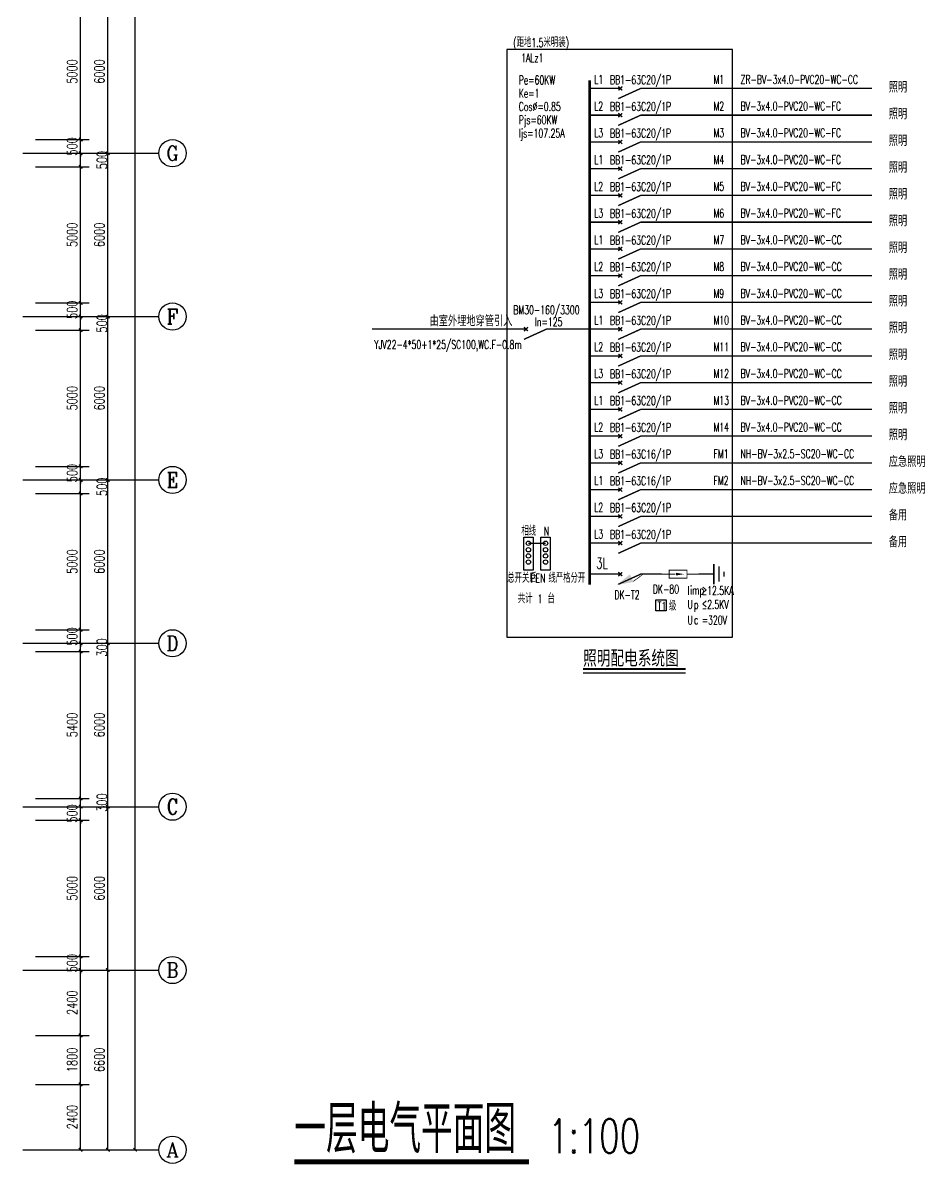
# Model space of a CAD drawing. Extents: x 7651907 to 8255021, y -2490714 to -1144618.
# Drawn here: x 7927983 to 7960770, y -1542302 to -1500382 of the extents above; entities that cross this region are included whole.
import ezdxf
from ezdxf.enums import TextEntityAlignment as Align

# ---------------------------------------------------------------- set-up
doc = ezdxf.new("R2010")
doc.units = 0
doc.header["$LTSCALE"] = 1000
doc.layers.get('0').update_dxf_attribs({"linetype": 'CONTINUOUS'})
doc.layers.get('Defpoints').update_dxf_attribs({"linetype": 'CONTINUOUS'})
for name, color, linetype in [('10', 7, 'CONTINUOUS'), ('AXIS', 3, 'CONTINUOUS'), ('AXIS_TEXT', 7, 'CONTINUOUS'), ('DIM-系统', 3, 'CONTINUOUS'), ('DIM_SYMB', 3, 'CONTINUOUS'), ('ELEMENT', 3, 'CONTINUOUS'), ('PUB_TEXT', 7, 'CONTINUOUS'), ('SIG_TEXT', 7, 'CONTINUOUS'), ('WIRE-母线', 6, 'CONTINUOUS'), ('WIRE-照明', 1, 'CONTINUOUS'), ('WIRE-系统', 4, 'CONTINUOUS')]:
    doc.layers.add(name, color=color, linetype=linetype)
doc.styles.add('_TCH_AXIS', font='COMPLEX', dxfattribs={"bigfont": 'GBCBIG'})
doc.styles.add('_TCH_DIM_T3', font='SIMPLEX', dxfattribs={"width": 0.705882, "bigfont": 'GBCBIG'})
doc.styles.add('COMPLEX', font='COMPLEX')
doc.styles.get("Standard").update_dxf_attribs({"font": 'txt.shx', "width": 0.7, "bigfont": 'TSSDCHN.shx'})
doc.styles.add('黑体', font='simhei.ttf', dxfattribs={"width": 0.7})
doc.dimstyles.new('_TCH_ARCH&&125', dxfattribs={"dimtxt": 371.875, "dimasz": 125, "dimexe": 312.5, "dimexo": 375, "dimgap": 125, "dimtad": 1, "dimdec": 0, "dimzin": 0, "dimdsep": 46, "dimtxsty": '_TCH_DIM_T3', "dimblk": 'ARCHTICK', "dimcen": 0.09, "dimclrt": 7, "dimazin": 2, "dimtfac": 1, "dimtdec": 0, "dimtix": 1, "dimtmove": 2, "dimatfit": 3, "dimfxl": 0, "dimtolj": 1, "dimtzin": 0, "dimarcsym": 0})

# ---------------------------------------------------------------- blocks, each defined once
blk = doc.blocks.new('_AXISO')
blk.add_circle((0, 0), 0.5)
at = {"layer": 'AXIS_TEXT', "style": 'COMPLEX', "width": 1.041667}
blk.add_attdef('A', text='', height=0.56, dxfattribs=at).set_placement((-0.25, -0.28), (0.25, -0.28), align=Align.FIT)
blk = doc.blocks.new('_ArchTick')
at = {"color": 0, "linetype": 'ByBlock', "const_width": 0.4}
blk.add_lwpolyline([(-0.5, -0.5), (0.5, 0.5)], dxfattribs=at)
blk = doc.blocks.new('*D95')
at = {"layer": 'AXIS', "color": 0, "lineweight": -2}
for p, q in [((80375, 93200), (84437, 93200)), ((84125, 8000), (84125, 93200)), ((80375, 8000), (84437, 8000))]:
    blk.add_line(p, q, dxfattribs=at)
at = {"layer": 'Defpoints', "color": 0}
for p in [(80000, 93200), (84125, 93200), (80000, 8000)]:
    blk.add_point(p, dxfattribs=at)
at = {"layer": 'AXIS', "color": 0, "lineweight": -2, "xscale": 125, "yscale": 125, "zscale": 125}
for p, rotation in [((84125, 93200), 90), ((84125, 8000), 270)]:
    blk.add_blockref('_ArchTick', p, dxfattribs=dict(at, rotation=rotation))
at = {"layer": 'AXIS', "color": 7, "insert": (83814, 50600), "char_height": 371.9, "attachment_point": 5, "rotation": 90, "style": '_TCH_DIM_T3'}
blk.add_mtext('\\A1;85200', dxfattribs=at)
blk = doc.blocks.new('*D96')
at = {"layer": 'AXIS', "color": 0, "lineweight": -2}
for p, q in [((80375, 14600), (83437, 14600)), ((83125, 8000), (83125, 14600)), ((80375, 8000), (83437, 8000))]:
    blk.add_line(p, q, dxfattribs=at)
at = {"layer": 'Defpoints', "color": 0}
for p in [(80000, 14600), (83125, 14600), (80000, 8000)]:
    blk.add_point(p, dxfattribs=at)
at = {"layer": 'AXIS', "color": 0, "lineweight": -2, "xscale": 125, "yscale": 125, "zscale": 125}
for p, rotation in [((83125, 14600), 90), ((83125, 8000), 270)]:
    blk.add_blockref('_ArchTick', p, dxfattribs=dict(at, rotation=rotation))
at = {"layer": 'AXIS', "color": 7, "insert": (82814, 11300), "char_height": 371.9, "attachment_point": 5, "rotation": 90, "style": '_TCH_DIM_T3'}
blk.add_mtext('\\A1;6600', dxfattribs=at)
blk = doc.blocks.new('*D97')
at = {"layer": 'AXIS', "color": 0, "lineweight": -2}
for p, q in [((80375, 20600), (83437, 20600)), ((83125, 14600), (83125, 20600)), ((80375, 14600), (83437, 14600))]:
    blk.add_line(p, q, dxfattribs=at)
at = {"layer": 'Defpoints', "color": 0}
for p in [(80000, 20600), (83125, 20600), (80000, 14600)]:
    blk.add_point(p, dxfattribs=at)
at = {"layer": 'AXIS', "color": 0, "lineweight": -2, "xscale": 125, "yscale": 125, "zscale": 125}
for p, rotation in [((83125, 20600), 90), ((83125, 14600), 270)]:
    blk.add_blockref('_ArchTick', p, dxfattribs=dict(at, rotation=rotation))
at = {"layer": 'AXIS', "color": 7, "insert": (82814, 17600), "char_height": 371.9, "attachment_point": 5, "rotation": 90, "style": '_TCH_DIM_T3'}
blk.add_mtext('\\A1;6000', dxfattribs=at)
blk = doc.blocks.new('*D98')
at = {"layer": 'AXIS', "color": 0, "lineweight": -2}
for p, q in [((80375, 26600), (83437, 26600)), ((83125, 20600), (83125, 26600)), ((80375, 20600), (83437, 20600))]:
    blk.add_line(p, q, dxfattribs=at)
at = {"layer": 'Defpoints', "color": 0}
for p in [(80000, 26600), (83125, 26600), (80000, 20600)]:
    blk.add_point(p, dxfattribs=at)
at = {"layer": 'AXIS', "color": 0, "lineweight": -2, "xscale": 125, "yscale": 125, "zscale": 125}
for p, rotation in [((83125, 26600), 90), ((83125, 20600), 270)]:
    blk.add_blockref('_ArchTick', p, dxfattribs=dict(at, rotation=rotation))
at = {"layer": 'AXIS', "color": 7, "insert": (82814, 23600), "char_height": 371.9, "attachment_point": 5, "rotation": 90, "style": '_TCH_DIM_T3'}
blk.add_mtext('\\A1;6000', dxfattribs=at)
blk = doc.blocks.new('*D99')
at = {"layer": 'AXIS', "color": 0, "lineweight": -2}
for p, q in [((80375, 32600), (83437, 32600)), ((83125, 26600), (83125, 32600)), ((80375, 26600), (83437, 26600))]:
    blk.add_line(p, q, dxfattribs=at)
at = {"layer": 'Defpoints', "color": 0}
for p in [(80000, 32600), (83125, 32600), (80000, 26600)]:
    blk.add_point(p, dxfattribs=at)
at = {"layer": 'AXIS', "color": 0, "lineweight": -2, "xscale": 125, "yscale": 125, "zscale": 125}
for p, rotation in [((83125, 32600), 90), ((83125, 26600), 270)]:
    blk.add_blockref('_ArchTick', p, dxfattribs=dict(at, rotation=rotation))
at = {"layer": 'AXIS', "color": 7, "insert": (82814, 29600), "char_height": 371.9, "attachment_point": 5, "rotation": 90, "style": '_TCH_DIM_T3'}
blk.add_mtext('\\A1;6000', dxfattribs=at)
blk = doc.blocks.new('*D100')
at = {"layer": 'AXIS', "color": 0, "lineweight": -2}
for p, q in [((80375, 38600), (83437, 38600)), ((83125, 32600), (83125, 38600)), ((80375, 32600), (83437, 32600))]:
    blk.add_line(p, q, dxfattribs=at)
at = {"layer": 'Defpoints', "color": 0}
for p in [(80000, 38600), (83125, 38600), (80000, 32600)]:
    blk.add_point(p, dxfattribs=at)
at = {"layer": 'AXIS', "color": 0, "lineweight": -2, "xscale": 125, "yscale": 125, "zscale": 125}
for p, rotation in [((83125, 38600), 90), ((83125, 32600), 270)]:
    blk.add_blockref('_ArchTick', p, dxfattribs=dict(at, rotation=rotation))
at = {"layer": 'AXIS', "color": 7, "insert": (82814, 35600), "char_height": 371.9, "attachment_point": 5, "rotation": 90, "style": '_TCH_DIM_T3'}
blk.add_mtext('\\A1;6000', dxfattribs=at)
blk = doc.blocks.new('*D101')
at = {"layer": 'AXIS', "color": 0, "lineweight": -2}
for p, q in [((80375, 44600), (83437, 44600)), ((83125, 38600), (83125, 44600)), ((80375, 38600), (83437, 38600))]:
    blk.add_line(p, q, dxfattribs=at)
at = {"layer": 'Defpoints', "color": 0}
for p in [(80000, 44600), (83125, 44600), (80000, 38600)]:
    blk.add_point(p, dxfattribs=at)
at = {"layer": 'AXIS', "color": 0, "lineweight": -2, "xscale": 125, "yscale": 125, "zscale": 125}
for p, rotation in [((83125, 44600), 90), ((83125, 38600), 270)]:
    blk.add_blockref('_ArchTick', p, dxfattribs=dict(at, rotation=rotation))
at = {"layer": 'AXIS', "color": 7, "insert": (82814, 41600), "char_height": 371.9, "attachment_point": 5, "rotation": 90, "style": '_TCH_DIM_T3'}
blk.add_mtext('\\A1;6000', dxfattribs=at)
blk = doc.blocks.new('*D102')
at = {"layer": 'AXIS', "color": 0, "lineweight": -2}
for p, q in [((80375, 50600), (83437, 50600)), ((83125, 44600), (83125, 50600)), ((80375, 44600), (83437, 44600))]:
    blk.add_line(p, q, dxfattribs=at)
at = {"layer": 'Defpoints', "color": 0}
for p in [(80000, 50600), (83125, 50600), (80000, 44600)]:
    blk.add_point(p, dxfattribs=at)
at = {"layer": 'AXIS', "color": 0, "lineweight": -2, "xscale": 125, "yscale": 125, "zscale": 125}
for p, rotation in [((83125, 50600), 90), ((83125, 44600), 270)]:
    blk.add_blockref('_ArchTick', p, dxfattribs=dict(at, rotation=rotation))
at = {"layer": 'AXIS', "color": 7, "insert": (82814, 47600), "char_height": 371.9, "attachment_point": 5, "rotation": 90, "style": '_TCH_DIM_T3'}
blk.add_mtext('\\A1;6000', dxfattribs=at)
blk = doc.blocks.new('*D259')
at = {"layer": 'AXIS', "color": 0, "lineweight": -2}
for p, q in [((80461, 50100), (82437, 50100)), ((82125, 45100), (82125, 50100)), ((80461, 45100), (82437, 45100))]:
    blk.add_line(p, q, dxfattribs=at)
at = {"layer": 'Defpoints', "color": 0}
for p in [(80086, 50100), (82125, 50100), (80086, 45100)]:
    blk.add_point(p, dxfattribs=at)
at = {"layer": 'AXIS', "color": 0, "lineweight": -2, "xscale": 125, "yscale": 125, "zscale": 125}
for p, rotation in [((82125, 50100), 90), ((82125, 45100), 270)]:
    blk.add_blockref('_ArchTick', p, dxfattribs=dict(at, rotation=rotation))
at = {"layer": 'AXIS', "color": 7, "insert": (81814, 47600), "char_height": 371.9, "attachment_point": 5, "rotation": 90, "style": '_TCH_DIM_T3'}
blk.add_mtext('\\A1;5000', dxfattribs=at)
blk = doc.blocks.new('*D260')
at = {"layer": 'AXIS', "color": 0, "lineweight": -2}
for p, q in [((80461, 45100), (82437, 45100)), ((82125, 45100), (82125, 45225)), ((82125, 44600), (82125, 45100)), ((80461, 44600), (82437, 44600)), ((82125, 44600), (82125, 44475))]:
    blk.add_line(p, q, dxfattribs=at)
at = {"layer": 'Defpoints', "color": 0}
for p in [(80086, 45100), (82125, 45100), (80086, 44600)]:
    blk.add_point(p, dxfattribs=at)
at = {"layer": 'AXIS', "color": 0, "lineweight": -2, "xscale": 125, "yscale": 125, "zscale": 125}
for p, rotation in [((82125, 45100), 270), ((82125, 44600), 90)]:
    blk.add_blockref('_ArchTick', p, dxfattribs=dict(at, rotation=rotation))
at = {"layer": 'AXIS', "color": 7, "insert": (81814, 44850), "char_height": 371.9, "attachment_point": 5, "rotation": 90, "style": '_TCH_DIM_T3'}
blk.add_mtext('\\A1;500', dxfattribs=at)
blk = doc.blocks.new('*D261')
at = {"layer": 'AXIS', "color": 0, "lineweight": -2}
for p, q in [((80461, 44600), (82437, 44600)), ((82125, 44100), (82125, 44600)), ((80461, 44100), (82437, 44100))]:
    blk.add_line(p, q, dxfattribs=at)
at = {"layer": 'Defpoints', "color": 0}
for p in [(80086, 44600), (82125, 44600), (80086, 44100)]:
    blk.add_point(p, dxfattribs=at)
at = {"layer": 'AXIS', "color": 0, "lineweight": -2, "xscale": 125, "yscale": 125, "zscale": 125}
for p, rotation in [((82125, 44600), 90), ((82125, 44100), 270)]:
    blk.add_blockref('_ArchTick', p, dxfattribs=dict(at, rotation=rotation))
at = {"layer": 'AXIS', "color": 7, "insert": (82906, 44350), "char_height": 371.9, "attachment_point": 5, "rotation": 90, "style": '_TCH_DIM_T3'}
blk.add_mtext('\\A1;500', dxfattribs=at)
blk = doc.blocks.new('*D262')
at = {"layer": 'AXIS', "color": 0, "lineweight": -2}
for p, q in [((80461, 44100), (82437, 44100)), ((82125, 39100), (82125, 44100)), ((80461, 39100), (82437, 39100))]:
    blk.add_line(p, q, dxfattribs=at)
at = {"layer": 'Defpoints', "color": 0}
for p in [(80086, 44100), (82125, 44100), (80086, 39100)]:
    blk.add_point(p, dxfattribs=at)
at = {"layer": 'AXIS', "color": 0, "lineweight": -2, "xscale": 125, "yscale": 125, "zscale": 125}
for p, rotation in [((82125, 44100), 90), ((82125, 39100), 270)]:
    blk.add_blockref('_ArchTick', p, dxfattribs=dict(at, rotation=rotation))
at = {"layer": 'AXIS', "color": 7, "insert": (81814, 41600), "char_height": 371.9, "attachment_point": 5, "rotation": 90, "style": '_TCH_DIM_T3'}
blk.add_mtext('\\A1;5000', dxfattribs=at)
blk = doc.blocks.new('*D263')
at = {"layer": 'AXIS', "color": 0, "lineweight": -2}
for p, q in [((80461, 39100), (82437, 39100)), ((82125, 39100), (82125, 39225)), ((82125, 38600), (82125, 39100)), ((80461, 38600), (82437, 38600)), ((82125, 38600), (82125, 38475))]:
    blk.add_line(p, q, dxfattribs=at)
at = {"layer": 'Defpoints', "color": 0}
for p in [(80086, 39100), (82125, 39100), (80086, 38600)]:
    blk.add_point(p, dxfattribs=at)
at = {"layer": 'AXIS', "color": 0, "lineweight": -2, "xscale": 125, "yscale": 125, "zscale": 125}
for p, rotation in [((82125, 39100), 270), ((82125, 38600), 90)]:
    blk.add_blockref('_ArchTick', p, dxfattribs=dict(at, rotation=rotation))
at = {"layer": 'AXIS', "color": 7, "insert": (81814, 38850), "char_height": 371.9, "attachment_point": 5, "rotation": 90, "style": '_TCH_DIM_T3'}
blk.add_mtext('\\A1;500', dxfattribs=at)
blk = doc.blocks.new('*D264')
at = {"layer": 'AXIS', "color": 0, "lineweight": -2}
for p, q in [((80461, 38600), (82437, 38600)), ((82125, 38100), (82125, 38600)), ((80461, 38100), (82437, 38100))]:
    blk.add_line(p, q, dxfattribs=at)
at = {"layer": 'Defpoints', "color": 0}
for p in [(80086, 38600), (82125, 38600), (80086, 38100)]:
    blk.add_point(p, dxfattribs=at)
at = {"layer": 'AXIS', "color": 0, "lineweight": -2, "xscale": 125, "yscale": 125, "zscale": 125}
for p, rotation in [((82125, 38600), 90), ((82125, 38100), 270)]:
    blk.add_blockref('_ArchTick', p, dxfattribs=dict(at, rotation=rotation))
at = {"layer": 'AXIS', "color": 7, "insert": (82906, 38350), "char_height": 371.9, "attachment_point": 5, "rotation": 90, "style": '_TCH_DIM_T3'}
blk.add_mtext('\\A1;500', dxfattribs=at)
blk = doc.blocks.new('*D265')
at = {"layer": 'AXIS', "color": 0, "lineweight": -2}
for p, q in [((80461, 38100), (82437, 38100)), ((82125, 33100), (82125, 38100)), ((80461, 33100), (82437, 33100))]:
    blk.add_line(p, q, dxfattribs=at)
at = {"layer": 'Defpoints', "color": 0}
for p in [(80086, 38100), (82125, 38100), (80086, 33100)]:
    blk.add_point(p, dxfattribs=at)
at = {"layer": 'AXIS', "color": 0, "lineweight": -2, "xscale": 125, "yscale": 125, "zscale": 125}
for p, rotation in [((82125, 38100), 90), ((82125, 33100), 270)]:
    blk.add_blockref('_ArchTick', p, dxfattribs=dict(at, rotation=rotation))
at = {"layer": 'AXIS', "color": 7, "insert": (81814, 35600), "char_height": 371.9, "attachment_point": 5, "rotation": 90, "style": '_TCH_DIM_T3'}
blk.add_mtext('\\A1;5000', dxfattribs=at)
blk = doc.blocks.new('*D266')
at = {"layer": 'AXIS', "color": 0, "lineweight": -2}
for p, q in [((82125, 33100), (82125, 33225)), ((80461, 33100), (82437, 33100)), ((82125, 32600), (82125, 33100)), ((80461, 32600), (82437, 32600)), ((82125, 32600), (82125, 32475))]:
    blk.add_line(p, q, dxfattribs=at)
at = {"layer": 'Defpoints', "color": 0}
for p in [(80086, 33100), (82125, 33100), (80086, 32600)]:
    blk.add_point(p, dxfattribs=at)
at = {"layer": 'AXIS', "color": 0, "lineweight": -2, "xscale": 125, "yscale": 125, "zscale": 125}
for p, rotation in [((82125, 33100), 270), ((82125, 32600), 90)]:
    blk.add_blockref('_ArchTick', p, dxfattribs=dict(at, rotation=rotation))
at = {"layer": 'AXIS', "color": 7, "insert": (81814, 32850), "char_height": 371.9, "attachment_point": 5, "rotation": 90, "style": '_TCH_DIM_T3'}
blk.add_mtext('\\A1;500', dxfattribs=at)
blk = doc.blocks.new('*D267')
at = {"layer": 'AXIS', "color": 0, "lineweight": -2}
for p, q in [((80461, 32600), (82437, 32600)), ((82125, 32100), (82125, 32600)), ((80461, 32100), (82437, 32100))]:
    blk.add_line(p, q, dxfattribs=at)
at = {"layer": 'Defpoints', "color": 0}
for p in [(80086, 32600), (82125, 32600), (80086, 32100)]:
    blk.add_point(p, dxfattribs=at)
at = {"layer": 'AXIS', "color": 0, "lineweight": -2, "xscale": 125, "yscale": 125, "zscale": 125}
for p, rotation in [((82125, 32600), 90), ((82125, 32100), 270)]:
    blk.add_blockref('_ArchTick', p, dxfattribs=dict(at, rotation=rotation))
at = {"layer": 'AXIS', "color": 7, "insert": (82906, 32350), "char_height": 371.9, "attachment_point": 5, "rotation": 90, "style": '_TCH_DIM_T3'}
blk.add_mtext('\\A1;500', dxfattribs=at)
blk = doc.blocks.new('*D268')
at = {"layer": 'AXIS', "color": 0, "lineweight": -2}
for p, q in [((80461, 32100), (82437, 32100)), ((82125, 27100), (82125, 32100)), ((80461, 27100), (82437, 27100))]:
    blk.add_line(p, q, dxfattribs=at)
at = {"layer": 'Defpoints', "color": 0}
for p in [(80086, 32100), (82125, 32100), (80086, 27100)]:
    blk.add_point(p, dxfattribs=at)
at = {"layer": 'AXIS', "color": 0, "lineweight": -2, "xscale": 125, "yscale": 125, "zscale": 125}
for p, rotation in [((82125, 32100), 90), ((82125, 27100), 270)]:
    blk.add_blockref('_ArchTick', p, dxfattribs=dict(at, rotation=rotation))
at = {"layer": 'AXIS', "color": 7, "insert": (81814, 29600), "char_height": 371.9, "attachment_point": 5, "rotation": 90, "style": '_TCH_DIM_T3'}
blk.add_mtext('\\A1;5000', dxfattribs=at)
blk = doc.blocks.new('*D269')
at = {"layer": 'AXIS', "color": 0, "lineweight": -2}
for p, q in [((80461, 27100), (82437, 27100)), ((82125, 27100), (82125, 27225)), ((82125, 26600), (82125, 27100)), ((80461, 26600), (82437, 26600)), ((82125, 26600), (82125, 26475))]:
    blk.add_line(p, q, dxfattribs=at)
at = {"layer": 'Defpoints', "color": 0}
for p in [(80086, 27100), (82125, 27100), (80086, 26600)]:
    blk.add_point(p, dxfattribs=at)
at = {"layer": 'AXIS', "color": 0, "lineweight": -2, "xscale": 125, "yscale": 125, "zscale": 125}
for p, rotation in [((82125, 27100), 270), ((82125, 26600), 90)]:
    blk.add_blockref('_ArchTick', p, dxfattribs=dict(at, rotation=rotation))
at = {"layer": 'AXIS', "color": 7, "insert": (81814, 26850), "char_height": 371.9, "attachment_point": 5, "rotation": 90, "style": '_TCH_DIM_T3'}
blk.add_mtext('\\A1;500', dxfattribs=at)
blk = doc.blocks.new('*D270')
at = {"layer": 'AXIS', "color": 0, "lineweight": -2}
for p, q in [((80461, 26600), (82437, 26600)), ((82125, 26300), (82125, 26600)), ((80461, 26300), (82437, 26300))]:
    blk.add_line(p, q, dxfattribs=at)
at = {"layer": 'Defpoints', "color": 0}
for p in [(80086, 26600), (82125, 26600), (80086, 26300)]:
    blk.add_point(p, dxfattribs=at)
at = {"layer": 'AXIS', "color": 0, "lineweight": -2, "xscale": 125, "yscale": 125, "zscale": 125}
for p, rotation in [((82125, 26600), 90), ((82125, 26300), 270)]:
    blk.add_blockref('_ArchTick', p, dxfattribs=dict(at, rotation=rotation))
at = {"layer": 'AXIS', "color": 7, "insert": (82906, 26450), "char_height": 371.9, "attachment_point": 5, "rotation": 90, "style": '_TCH_DIM_T3'}
blk.add_mtext('\\A1;300', dxfattribs=at)
blk = doc.blocks.new('*D271')
at = {"layer": 'AXIS', "color": 0, "lineweight": -2}
for p, q in [((80461, 26300), (82437, 26300)), ((82125, 20900), (82125, 26300)), ((80461, 20900), (82437, 20900))]:
    blk.add_line(p, q, dxfattribs=at)
at = {"layer": 'Defpoints', "color": 0}
for p in [(80086, 26300), (82125, 26300), (80086, 20900)]:
    blk.add_point(p, dxfattribs=at)
at = {"layer": 'AXIS', "color": 0, "lineweight": -2, "xscale": 125, "yscale": 125, "zscale": 125}
for p, rotation in [((82125, 26300), 90), ((82125, 20900), 270)]:
    blk.add_blockref('_ArchTick', p, dxfattribs=dict(at, rotation=rotation))
at = {"layer": 'AXIS', "color": 7, "insert": (81814, 23600), "char_height": 371.9, "attachment_point": 5, "rotation": 90, "style": '_TCH_DIM_T3'}
blk.add_mtext('\\A1;5400', dxfattribs=at)
blk = doc.blocks.new('*D272')
at = {"layer": 'AXIS', "color": 0, "lineweight": -2}
for p, q in [((80461, 20900), (82437, 20900)), ((80461, 20600), (82437, 20600)), ((82125, 20600), (82125, 20900))]:
    blk.add_line(p, q, dxfattribs=at)
at = {"layer": 'Defpoints', "color": 0}
for p in [(80086, 20900), (80086, 20600), (82125, 20900)]:
    blk.add_point(p, dxfattribs=at)
at = {"layer": 'AXIS', "color": 0, "lineweight": -2, "xscale": 125, "yscale": 125, "zscale": 125}
for p, rotation in [((82125, 20900), 90), ((82125, 20600), 270)]:
    blk.add_blockref('_ArchTick', p, dxfattribs=dict(at, rotation=rotation))
at = {"layer": 'AXIS', "color": 7, "insert": (82906, 20750), "char_height": 371.9, "attachment_point": 5, "rotation": 90, "style": '_TCH_DIM_T3'}
blk.add_mtext('\\A1;300', dxfattribs=at)
blk = doc.blocks.new('*D273')
at = {"layer": 'AXIS', "color": 0, "lineweight": -2}
for p, q in [((80461, 20600), (82437, 20600)), ((82125, 20600), (82125, 20725)), ((82125, 20100), (82125, 20600)), ((80461, 20100), (82437, 20100)), ((82125, 20100), (82125, 19975))]:
    blk.add_line(p, q, dxfattribs=at)
at = {"layer": 'Defpoints', "color": 0}
for p in [(80086, 20600), (82125, 20600), (80086, 20100)]:
    blk.add_point(p, dxfattribs=at)
at = {"layer": 'AXIS', "color": 0, "lineweight": -2, "xscale": 125, "yscale": 125, "zscale": 125}
for p, rotation in [((82125, 20600), 270), ((82125, 20100), 90)]:
    blk.add_blockref('_ArchTick', p, dxfattribs=dict(at, rotation=rotation))
at = {"layer": 'AXIS', "color": 7, "insert": (81814, 20350), "char_height": 371.9, "attachment_point": 5, "rotation": 90, "style": '_TCH_DIM_T3'}
blk.add_mtext('\\A1;500', dxfattribs=at)
blk = doc.blocks.new('*D274')
at = {"layer": 'AXIS', "color": 0, "lineweight": -2}
for p, q in [((80461, 20100), (82437, 20100)), ((82125, 15100), (82125, 20100)), ((80461, 15100), (82437, 15100))]:
    blk.add_line(p, q, dxfattribs=at)
at = {"layer": 'Defpoints', "color": 0}
for p in [(80086, 20100), (82125, 20100), (80086, 15100)]:
    blk.add_point(p, dxfattribs=at)
at = {"layer": 'AXIS', "color": 0, "lineweight": -2, "xscale": 125, "yscale": 125, "zscale": 125}
for p, rotation in [((82125, 20100), 90), ((82125, 15100), 270)]:
    blk.add_blockref('_ArchTick', p, dxfattribs=dict(at, rotation=rotation))
at = {"layer": 'AXIS', "color": 7, "insert": (81814, 17600), "char_height": 371.9, "attachment_point": 5, "rotation": 90, "style": '_TCH_DIM_T3'}
blk.add_mtext('\\A1;5000', dxfattribs=at)
blk = doc.blocks.new('*D275')
at = {"layer": 'AXIS', "color": 0, "lineweight": -2}
for p, q in [((80461, 15100), (82437, 15100)), ((82125, 15100), (82125, 15225)), ((82125, 14600), (82125, 15100)), ((80461, 14600), (82437, 14600)), ((82125, 14600), (82125, 14475))]:
    blk.add_line(p, q, dxfattribs=at)
at = {"layer": 'Defpoints', "color": 0}
for p in [(80086, 15100), (82125, 15100), (80086, 14600)]:
    blk.add_point(p, dxfattribs=at)
at = {"layer": 'AXIS', "color": 0, "lineweight": -2, "xscale": 125, "yscale": 125, "zscale": 125}
for p, rotation in [((82125, 15100), 270), ((82125, 14600), 90)]:
    blk.add_blockref('_ArchTick', p, dxfattribs=dict(at, rotation=rotation))
at = {"layer": 'AXIS', "color": 7, "insert": (81814, 14850), "char_height": 371.9, "attachment_point": 5, "rotation": 90, "style": '_TCH_DIM_T3'}
blk.add_mtext('\\A1;500', dxfattribs=at)
blk = doc.blocks.new('*D276')
at = {"layer": 'AXIS', "color": 0, "lineweight": -2}
for p, q in [((80461, 14600), (82437, 14600)), ((82125, 12200), (82125, 14600)), ((80461, 12200), (82437, 12200))]:
    blk.add_line(p, q, dxfattribs=at)
at = {"layer": 'Defpoints', "color": 0}
for p in [(80086, 14600), (82125, 14600), (80086, 12200)]:
    blk.add_point(p, dxfattribs=at)
at = {"layer": 'AXIS', "color": 0, "lineweight": -2, "xscale": 125, "yscale": 125, "zscale": 125}
for p, rotation in [((82125, 14600), 90), ((82125, 12200), 270)]:
    blk.add_blockref('_ArchTick', p, dxfattribs=dict(at, rotation=rotation))
at = {"layer": 'AXIS', "color": 7, "insert": (81814, 13400), "char_height": 371.9, "attachment_point": 5, "rotation": 90, "style": '_TCH_DIM_T3'}
blk.add_mtext('\\A1;2400', dxfattribs=at)
blk = doc.blocks.new('*D277')
at = {"layer": 'AXIS', "color": 0, "lineweight": -2}
for p, q in [((80461, 12200), (82437, 12200)), ((82125, 10400), (82125, 12200)), ((80461, 10400), (82437, 10400))]:
    blk.add_line(p, q, dxfattribs=at)
at = {"layer": 'Defpoints', "color": 0}
for p in [(80086, 12200), (82125, 12200), (80086, 10400)]:
    blk.add_point(p, dxfattribs=at)
at = {"layer": 'AXIS', "color": 0, "lineweight": -2, "xscale": 125, "yscale": 125, "zscale": 125}
for p, rotation in [((82125, 12200), 90), ((82125, 10400), 270)]:
    blk.add_blockref('_ArchTick', p, dxfattribs=dict(at, rotation=rotation))
at = {"layer": 'AXIS', "color": 7, "insert": (81814, 11300), "char_height": 371.9, "attachment_point": 5, "rotation": 90, "style": '_TCH_DIM_T3'}
blk.add_mtext('\\A1;1800', dxfattribs=at)
blk = doc.blocks.new('*D278')
at = {"layer": 'AXIS', "color": 0, "lineweight": -2}
for p, q in [((80461, 10400), (82437, 10400)), ((82125, 8000), (82125, 10400)), ((80461, 8000), (82437, 8000))]:
    blk.add_line(p, q, dxfattribs=at)
at = {"layer": 'Defpoints', "color": 0}
for p in [(80086, 10400), (82125, 10400), (80086, 8000)]:
    blk.add_point(p, dxfattribs=at)
at = {"layer": 'AXIS', "color": 0, "lineweight": -2, "xscale": 125, "yscale": 125, "zscale": 125}
for p, rotation in [((82125, 10400), 90), ((82125, 8000), 270)]:
    blk.add_blockref('_ArchTick', p, dxfattribs=dict(at, rotation=rotation))
at = {"layer": 'AXIS', "color": 7, "insert": (81814, 9200), "char_height": 371.9, "attachment_point": 5, "rotation": 90, "style": '_TCH_DIM_T3'}
blk.add_mtext('\\A1;2400', dxfattribs=at)
blk = doc.blocks.new('$element$00000497')
at = {"const_width": 0.0333}
for points in [[(0, 0), (0, -0.25)], [(0, -1), (0, -0.75), (-0.25, -0.2)], [(-0.047, -0.297), (0.047, -0.203)], [(-0.047, -0.203), (0.047, -0.297)]]:
    blk.add_lwpolyline(points, dxfattribs=at)
at = {"flags": 9}
blk.add_attdef('S', (0, 0), '', height=0.00000667, dxfattribs=at)
blk = doc.blocks.new('$element$00000532')
at = {"const_width": 0.0233}
for points in [[(0, 0), (0, -0.283)], [(-0.1, -0.283), (0.1, -0.283), (0.1, -0.717), (-0.1, -0.717), (-0.1, -0.283)], [(0, -1), (0, -0.567)]]:
    blk.add_lwpolyline(points, dxfattribs=at)
for points in [[(-0.033, -0.55), (0.033, -0.55), (0, -0.35), (0.033, -0.55)], [(0.033, -0.55), (0, -0.35), (-0.033, -0.55), (0.033, -0.55)], [(0, -0.367), (-0.033, -0.567), (0.033, -0.567), (0, -0.367)]]:
    blk.add_solid(points)
at = {"flags": 9}
blk.add_attdef('S', (0, 0), '', height=0.00000667, dxfattribs=at)
blk = doc.blocks.new('$element$00000277')
at = {"const_width": 0.0333}
for points in [[(0, 0), (0, -0.375)], [(-0.25, -0.375), (0.25, -0.375)], [(-0.188, -0.5), (0.188, -0.5)], [(-0.062, -0.625), (0.062, -0.625)]]:
    blk.add_lwpolyline(points, dxfattribs=at)
at = {"flags": 9}
blk.add_attdef('S', (0, 0), '', height=0.00000667, dxfattribs=at)
blk = doc.blocks.new('$TelecSys$00000098')
blk.add_solid([(0.5, 0), (-0.5, 0.26), (-0.5, -0.26)])
blk = doc.blocks.new('A$C0DF00DDE')
at = {"layer": 'AXIS'}
for p, q in [((80000, 44600), (85000, 44600)), ((80000, 38600), (85000, 38600)), ((80000, 32600), (85000, 32600)), ((80000, 26600), (85000, 26600)), ((80000, 20600), (85000, 20600)), ((80000, 14600), (85000, 14600)), ((80000, 8000), (85000, 8000))]:
    blk.add_line(p, q, dxfattribs=at)
ref = blk.add_blockref('_AXISO', (85500, 44600), dxfattribs=dict(at, xscale=1000, yscale=1000, zscale=1000))
ref.add_attrib('A', 'G', dxfattribs={"layer": 'AXIS_TEXT', "ltscale": 100, "height": 531.5, "style": '_TCH_AXIS'}).set_placement((85272.2, 44334.3), (85727.8, 44334.3), align=Align.FIT)
ref = blk.add_blockref('_AXISO', (85500, 38600), dxfattribs=dict(at, xscale=1000, yscale=1000, zscale=1000))
ref.add_attrib('A', 'F', dxfattribs={"layer": 'AXIS_TEXT', "ltscale": 100, "height": 556.8, "style": '_TCH_AXIS'}).set_placement((85287.9, 38321.6), (85712.1, 38321.6), align=Align.FIT)
ref = blk.add_blockref('_AXISO', (85500, 32600), dxfattribs=dict(at, xscale=1000, yscale=1000, zscale=1000))
ref.add_attrib('A', 'E', dxfattribs={"layer": 'AXIS_TEXT', "ltscale": 100, "height": 556.8, "style": '_TCH_AXIS'}).set_placement((85287.9, 32321.6), (85712.1, 32321.6), align=Align.FIT)
ref = blk.add_blockref('_AXISO', (85500, 26600), dxfattribs=dict(at, xscale=1000, yscale=1000, zscale=1000))
ref.add_attrib('A', 'D', dxfattribs={"layer": 'AXIS_TEXT', "ltscale": 100, "height": 544.1, "style": '_TCH_AXIS'}).set_placement((85279.8, 26328), (85720.2, 26328), align=Align.FIT)
ref = blk.add_blockref('_AXISO', (85500, 20600), dxfattribs=dict(at, xscale=1000, yscale=1000, zscale=1000))
ref.add_attrib('A', 'C', dxfattribs={"layer": 'AXIS_TEXT', "ltscale": 100, "height": 569.6, "style": '_TCH_AXIS'}).set_placement((85296.6, 20315.2), (85703.4, 20315.2), align=Align.FIT)
ref = blk.add_blockref('_AXISO', (85500, 14600), dxfattribs=dict(at, xscale=1000, yscale=1000, zscale=1000))
ref.add_attrib('A', 'B', dxfattribs={"layer": 'AXIS_TEXT', "ltscale": 100, "height": 544.1, "style": '_TCH_AXIS'}).set_placement((85279.8, 14328), (85720.2, 14328), align=Align.FIT)
ref = blk.add_blockref('_AXISO', (85500, 8000), dxfattribs=dict(at, xscale=1000, yscale=1000, zscale=1000))
ref.add_attrib('A', 'A', dxfattribs={"layer": 'AXIS_TEXT', "ltscale": 100, "height": 531.5, "style": '_TCH_AXIS'}).set_placement((85272.2, 7734.3), (85727.8, 7734.3), align=Align.FIT)
for p1, p2, distance, picture, middle in [((80000, 8000), (80000, 93200), -4125, '*D95', (83814.1, 50600)), ((80000, 44600), (80000, 50600), -3125, '*D102', (82814.1, 47600)), ((80085.8, 45100), (80085.8, 50100), -2039.2, '*D259', (81814.1, 47600)), ((80085.8, 44600), (80085.8, 45100), -2039.2, '*D260', (81814.1, 44850)), ((80000, 38600), (80000, 44600), -3125, '*D101', (82814.1, 41600)), ((80085.8, 39100), (80085.8, 44100), -2039.2, '*D262', (81814.1, 41600)), ((80085.8, 38600), (80085.8, 39100), -2039.2, '*D263', (81814.1, 38850)), ((80000, 32600), (80000, 38600), -3125, '*D100', (82814.1, 35600)), ((80085.8, 33100), (80085.8, 38100), -2039.2, '*D265', (81814.1, 35600)), ((80085.8, 32600), (80085.8, 33100), -2039.2, '*D266', (81814.1, 32850)), ((80000, 26600), (80000, 32600), -3125, '*D99', (82814.1, 29600)), ((80085.8, 27100), (80085.8, 32100), -2039.2, '*D268', (81814.1, 29600)), ((80085.8, 26600), (80085.8, 27100), -2039.2, '*D269', (81814.1, 26850)), ((80000, 20600), (80000, 26600), -3125, '*D98', (82814.1, 23600)), ((80085.8, 20900), (80085.8, 26299.9), -2039.2, '*D271', (81814.1, 23600)), ((80000, 14600), (80000, 20600), -3125, '*D97', (82814.1, 17600)), ((80085.8, 20100), (80085.8, 20600), -2039.2, '*D273', (81814.1, 20350)), ((80085.8, 15100), (80085.8, 20100), -2039.2, '*D274', (81814.1, 17600)), ((80085.8, 14600), (80085.8, 15100), -2039.2, '*D275', (81814.1, 14850)), ((80000, 8000), (80000, 14600), -3125, '*D96', (82814.1, 11300)), ((80085.8, 12200.2), (80085.8, 14600), -2039.2, '*D276', (81814.1, 13400.1)), ((80085.8, 10400.2), (80085.8, 12200.2), -2039.2, '*D277', (81814.1, 11300.2)), ((80085.8, 8000), (80085.8, 10400.2), -2039.2, '*D278', (81814.1, 9200.1))]:
    dim = blk.add_aligned_dim(p1=p1, p2=p2, distance=distance, dimstyle='_TCH_ARCH&&125', dxfattribs=at)
    dim.commit()
    dim.dimension.update_dxf_attribs({"geometry": picture, "text_midpoint": middle})
for base, p1, p2, picture, middle in [((82125, 44600), (80085.8, 44100), (80085.8, 44600), '*D261', (82906.2, 44350)), ((82125, 38600), (80085.8, 38100), (80085.8, 38600), '*D264', (82906.2, 38350)), ((82125, 32600), (80085.8, 32100), (80085.8, 32600), '*D267', (82906.2, 32350)), ((82125, 26600), (80085.8, 26299.9), (80085.8, 26600), '*D270', (82906.2, 26450)), ((82125, 20900), (80085.8, 20600), (80085.8, 20900), '*D272', (82906.2, 20750))]:
    dim = blk.add_linear_dim(base=base, p1=p1, p2=p2, angle=90, dimstyle='_TCH_ARCH&&125', dxfattribs=at)
    dim.commit()
    dim.dimension.update_dxf_attribs({"geometry": picture, "text_midpoint": middle, "dimtype": 161})

msp = doc.modelspace()

# ---------------------------------------------------------------- linework, layer by layer
at = {"layer": '10'}
for points in [[(7946385, -1519271.3), (7946728.1, -1519271.3), (7946728.1, -1520488.9), (7946385, -1520488.9)], [(7947016.7, -1519271.3), (7947359.8, -1519271.3), (7947359.8, -1520488.9), (7947016.7, -1520488.9)]]:
    msp.add_lwpolyline(points, close=True, dxfattribs=at)
for centre in [(7946556.6, -1519498.7), (7947188.2, -1519498.7), (7946556.6, -1519736.4), (7946556.6, -1519963.8), (7947188.2, -1519736.4), (7947188.2, -1519963.8), (7946556.6, -1520186.1), (7947188.2, -1520186.1)]:
    msp.add_circle(centre, 80, dxfattribs=at)
at = {"layer": 'DIM_SYMB'}
for points, const_width in [([(7948568, -1524117.1), (7952336.5, -1524117.1)], 70), ([(7937960.6, -1542214), (7946586.6, -1542214)], 175)]:
    msp.add_lwpolyline(points, dxfattribs=dict(at, const_width=const_width))
msp.add_lwpolyline([(7948568, -1524257.1), (7952336.5, -1524257.1)], dxfattribs=at)
at = {"layer": 'SIG_TEXT'}
msp.add_lwpolyline([(7945771.4, -1522943.3), (7954052.7, -1522943.3), (7954052.7, -1501361.4), (7945771.4, -1501361.4)], close=True, dxfattribs=at)
at = {"layer": 'SIG_TEXT', "elevation": -2157.9}
msp.add_lwpolyline([(7951246.5, -1521570.6), (7951620.1, -1521570.6), (7951620.1, -1521973.4), (7951246.5, -1521973.4)], close=True, dxfattribs=at)
at = {"layer": 'WIRE-母线', "const_width": 100}
msp.add_lwpolyline([(7948810, -1502496), (7948810, -1521022.7)], dxfattribs=at)
at = {"layer": 'WIRE-照明', "linetype": 'Continuous', "const_width": 50}
msp.add_lwpolyline([(7946556.6, -1519498.7), (7947188.2, -1519498.7)], dxfattribs=at)
at = {"layer": 'WIRE-照明', "color": 3, "linetype": 'Continuous', "const_width": 26.2}
msp.add_lwpolyline([(7950408.2, -1520900.7), (7950775.8, -1520630.3)], dxfattribs=at)
at = {"layer": 'WIRE-系统', "const_width": 50}
for points in [[(7948810, -1502791), (7949560, -1502791)], [(7951060, -1502791), (7959180.6, -1502791)], [(7948810, -1503773.4), (7949560, -1503773.4)], [(7951060, -1503773.4), (7959180.6, -1503773.4)], [(7948810, -1504755.8), (7949560, -1504755.8)], [(7951060, -1504755.8), (7959180.6, -1504755.8)], [(7948810, -1505738.1), (7949560, -1505738.1)], [(7951060, -1505738.1), (7959180.6, -1505738.1)], [(7948810, -1506720.5), (7949560, -1506720.5)], [(7951060, -1506720.5), (7959180.6, -1506720.5)], [(7948810, -1507702.9), (7949560, -1507702.9)], [(7951060, -1507702.9), (7959180.6, -1507702.9)], [(7948810, -1508685.3), (7949560, -1508685.3)], [(7951060, -1508685.3), (7959180.6, -1508685.2)], [(7948810, -1509667.6), (7949560, -1509667.6)], [(7951060, -1509667.6), (7959180.6, -1509667.6)], [(7948810, -1510650), (7949560, -1510650)], [(7951060, -1510650), (7959180.6, -1510650)], [(7940817.3, -1511632.4), (7946095.1, -1511632.4)], [(7947595.1, -1511632.4), (7948810, -1511632.4)], [(7948810, -1511632.4), (7949560, -1511632.4)], [(7951060, -1511632.4), (7959180.6, -1511632.4)], [(7948810, -1512614.7), (7949560, -1512614.7)], [(7951060, -1512614.7), (7959180.6, -1512614.7)], [(7948810, -1513597.1), (7949560, -1513597.1)], [(7951060, -1513597.1), (7959180.6, -1513597.1)], [(7948810, -1514579.5), (7949560, -1514579.5)], [(7951060, -1514579.5), (7959180.6, -1514579.5)], [(7948810, -1515561.9), (7949560, -1515561.9)], [(7951060, -1515561.8), (7959180.6, -1515561.8)], [(7948810, -1516544.2), (7949560, -1516544.2)], [(7951060, -1516544.2), (7959180.6, -1516544.2)], [(7948810, -1517526.6), (7949560, -1517526.6)], [(7951060, -1517526.6), (7959180.6, -1517526.6)], [(7948810, -1518509), (7949560, -1518509)], [(7951060, -1518509), (7959180.6, -1518509)], [(7948810, -1519491.3), (7949560, -1519491.3)], [(7951060, -1519491.3), (7959180.6, -1519491.3)], [(7948810, -1520630.3), (7949560, -1520630.3)], [(7951060, -1520630.3), (7951456.1, -1520630.3)]]:
    msp.add_lwpolyline(points, dxfattribs=at)

# ---------------------------------------------------------------- block references
at = {"ltscale": 100}
msp.add_blockref('A$C0DF00DDE', (7847983.2, -1549771), dxfattribs=at)
at = {"layer": 'DIM-系统', "color": 1, "xscale": 599.9999999999827, "yscale": 599.9999999999827, "zscale": 599.9999999999827, "rotation": 204.4439539438328}
msp.add_blockref('$TelecSys$00000098', (7950080, -1520903.6), dxfattribs=at)
at = {"layer": 'ELEMENT'}
for p, xscale, yscale, zscale, rotation in [((7949560, -1502791), 1500.000000000538, 1500.000000000538, 1500.000000000538, 90.00004850515757), ((7949560, -1503773.4), 1500.000000000538, 1500.000000000538, 1500.000000000538, 90.00004850515757), ((7949560, -1504755.8), 1500.000000000538, 1500.000000000538, 1500.000000000538, 90.00004850515757), ((7949560, -1505738.1), 1500.000000000538, 1500.000000000538, 1500.000000000538, 90.00004850515757), ((7949560, -1506720.5), 1500.000000000538, 1500.000000000538, 1500.000000000538, 90.00004850515757), ((7949560, -1507702.9), 1500.000000000538, 1500.000000000538, 1500.000000000538, 90.00004850515757), ((7949560, -1508685.3), 1500.000000000538, 1500.000000000538, 1500.000000000538, 90.00004850515757), ((7949560, -1509667.6), 1500.000000000538, 1500.000000000538, 1500.000000000538, 90.00004850515757), ((7949560, -1510650), 1500.000000000538, 1500.000000000538, 1500.000000000538, 90.00004850515757), ((7946095.1, -1511632.4), 1500.000000000538, 1500.000000000538, 1500.000000000538, 90.00004850515757), ((7949560, -1511632.4), 1500.000000000538, 1500.000000000538, 1500.000000000538, 90.00004850515757), ((7949560, -1512614.7), 1500.000000000538, 1500.000000000538, 1500.000000000538, 90.00004850515757), ((7949560, -1513597.1), 1500.000000000538, 1500.000000000538, 1500.000000000538, 90.00004850515757), ((7949560, -1514579.5), 1500.000000000538, 1500.000000000538, 1500.000000000538, 90.00004850515757), ((7949560, -1515561.8), 1500.000000000538, 1500.000000000538, 1500.000000000538, 90.00004850515757), ((7949560, -1516544.2), 1500.000000000538, 1500.000000000538, 1500.000000000538, 90.00004850515757), ((7949560, -1517526.6), 1500.000000000538, 1500.000000000538, 1500.000000000538, 90.00004850515757), ((7949560, -1518509), 1500.000000000538, 1500.000000000538, 1500.000000000538, 90.00004850515757), ((7949560, -1519491.3), 1500.000000000538, 1500.000000000538, 1500.000000000538, 90.00004850515757), ((7949560, -1520630.3), 1500, 1500, 1500, 89.99999916323068)]:
    msp.add_blockref('$element$00000497', p, dxfattribs=dict(at, xscale=xscale, yscale=yscale, zscale=zscale, rotation=rotation))
at = {"layer": 'ELEMENT', "color": 1, "xscale": 1500, "yscale": 1500, "zscale": 1500}
for name, rotation in [('$element$00000277', 89.99999916323068), ('$element$00000532', 269.9999991632307)]:
    msp.add_blockref(name, (7952809.6, -1520630.3), dxfattribs=dict(at, rotation=rotation))

# ---------------------------------------------------------------- texts
at = {"layer": 'DIM_SYMB', "color": 7, "style": '黑体', "width": 0.7}
msp.add_text('照明配电系统图', height=525.74, dxfattribs=at).set_placement((7948568, -1523971.2, -155.7))
at = {"layer": 'PUB_TEXT', "width": 0.7}
for s, height, p in [('一层电气平面图', 1750, (7937960.6, -1541891.6)), ('1:100', 1250, (7947286.6, -1541891.6))]:
    msp.add_text(s, height=height, dxfattribs=at).set_placement(p)
at = {"layer": 'SIG_TEXT', "width": 0.65}
for s, height, p in [('(距地1.5米明装)', 320, (7946002.4, -1501270, -155.7)), ('1ALz1', 320, (7946291.3, -1501826.6)), ('Pe=60KW', 320, (7946205.2, -1502642.1)), ('L1', 320, (7948976.9, -1502619.5)), ('BB1-63C20/1P', 320, (7949555.9, -1502631.4)), ('M1', 320, (7953359.4, -1502619.5)), ('ZR-BV-3x4.0-PVC20-WC-CC', 320, (7954355, -1502619.5)), ('Ke=1', 320, (7946205.2, -1503130.1)), ('照明', 400, (7959799.3, -1502942.5)), ('BB1-63C20/1P', 320, (7949555.9, -1503613.7)), ('Cos%%C=0.85', 320, (7946205.2, -1503618.1)), ('L2', 320, (7948976.9, -1503601.9)), ('M2', 320, (7953359.4, -1503601.9)), ('BV-3x4.0-PVC20-WC-FC', 320, (7954355, -1503601.9)), ('照明', 400, (7959799.3, -1503924.9)), ('Pjs=60KW', 320, (7946205.2, -1504106.1)), ('Ijs=107.25A', 320, (7946205.2, -1504594.1)), ('L3', 320, (7948976.9, -1504584.3)), ('BB1-63C20/1P', 320, (7949555.9, -1504596.1)), ('M3', 320, (7953359.4, -1504584.3)), ('BV-3x4.0-PVC20-WC-FC', 320, (7954355, -1504584.3)), ('照明', 400, (7959799.3, -1504907.3)), ('L1', 320, (7948976.9, -1505566.7)), ('BB1-63C20/1P', 320, (7949555.9, -1505578.5)), ('M4', 320, (7953359.4, -1505566.7)), ('BV-3x4.0-PVC20-WC-FC', 320, (7954355, -1505566.7)), ('照明', 400, (7959799.3, -1505889.6)), ('BB1-63C20/1P', 320, (7949555.9, -1506560.8)), ('L2', 320, (7948976.9, -1506549)), ('M5', 320, (7953359.4, -1506549)), ('BV-3x4.0-PVC20-WC-FC', 320, (7954355, -1506549)), ('照明', 400, (7959799.3, -1506872)), ('L3', 320, (7948976.9, -1507531.4)), ('BB1-63C20/1P', 320, (7949555.9, -1507543.2)), ('M6', 320, (7953359.4, -1507531.4)), ('BV-3x4.0-PVC20-WC-FC', 320, (7954355, -1507531.4)), ('照明', 400, (7959799.3, -1507854.4)), ('L1', 320, (7948976.9, -1508513.8)), ('BB1-63C20/1P', 320, (7949555.9, -1508525.6)), ('M7', 320, (7953359.4, -1508513.8)), ('BV-3x4.0-PVC20-WC-CC', 320, (7954355, -1508513.8)), ('照明', 400, (7959799.3, -1508836.7)), ('L2', 320, (7948976.9, -1509496.1)), ('BB1-63C20/1P', 320, (7949555.9, -1509508)), ('M8', 320, (7953359.4, -1509496.1)), ('BV-3x4.0-PVC20-WC-CC', 320, (7954355, -1509496.1)), ('照明', 400, (7959799.3, -1509819.1)), ('L3', 320, (7948976.9, -1510478.5)), ('BB1-63C20/1P', 320, (7949555.9, -1510490.3)), ('M9', 320, (7953359.4, -1510478.5)), ('BV-3x4.0-PVC20-WC-CC', 320, (7954355, -1510478.5)), ('BM30-160/3300', 320, (7946004.9, -1511086.9, 0)), ('照明', 400, (7959799.3, -1510801.5)), ('由室外埋地穿管引入', 400, (7942928.1, -1511525.6, 0)), ('In=125', 320, (7946801.5, -1511525.6, 0)), ('L1', 320, (7948976.9, -1511460.9)), ('BB1-63C20/1P', 320, (7949555.9, -1511472.7)), ('M10', 320, (7953359.4, -1511460.9)), ('BV-3x4.0-PVC20-WC-CC', 320, (7954355, -1511460.9)), ('照明', 400, (7959799.3, -1511783.9)), ('YJV22-4*50+1*25/SC100,WC.F-0.8m', 320, (7940891.7, -1512360.2, 0)), ('L2', 320, (7948976.9, -1512443.3)), ('BB1-63C20/1P', 320, (7949555.9, -1512455.1)), ('M11', 320, (7953359.4, -1512443.3)), ('BV-3x4.0-PVC20-WC-CC', 320, (7954355, -1512443.3)), ('照明', 400, (7959799.3, -1512766.2)), ('L3', 320, (7948976.9, -1513425.6)), ('BB1-63C20/1P', 320, (7949555.9, -1513437.4)), ('M12', 320, (7953359.4, -1513425.6)), ('BV-3x4.0-PVC20-WC-CC', 320, (7954355, -1513425.6)), ('照明', 400, (7959799.3, -1513748.6)), ('L1', 320, (7948976.9, -1514408)), ('BB1-63C20/1P', 320, (7949555.9, -1514419.8)), ('M13', 320, (7953359.4, -1514408)), ('BV-3x4.0-PVC20-WC-CC', 320, (7954355, -1514408)), ('照明', 400, (7959799.3, -1514731)), ('L2', 320, (7948976.9, -1515390.4)), ('BB1-63C20/1P', 320, (7949555.9, -1515402.2)), ('M14', 320, (7953359.4, -1515390.4)), ('BV-3x4.0-PVC20-WC-CC', 320, (7954355, -1515390.4)), ('照明', 400, (7959799.3, -1515713.3)), ('L3', 320, (7948976.9, -1516372.7)), ('BB1-63C16/1P', 320, (7949555.9, -1516384.5)), ('FM1', 320, (7953359.4, -1516372.7)), ('NH-BV-3x2.5-SC20-WC-CC', 320, (7954355, -1516372.7)), ('应急照明', 400, (7959799.3, -1516695.7)), ('L1', 320, (7948976.9, -1517355.1)), ('BB1-63C16/1P', 320, (7949555.9, -1517366.9)), ('FM2', 320, (7953359.4, -1517355.1)), ('NH-BV-3x2.5-SC20-WC-CC', 320, (7954355, -1517355.1)), ('应急照明', 400, (7959799.3, -1517678.1)), ('L2', 320, (7948976.9, -1518337.5)), ('BB1-63C20/1P', 320, (7949555.9, -1518349.3)), ('备用', 400, (7959799.3, -1518660.4)), ('相线', 320, (7946300.5, -1519215.3)), ('N', 320, (7947121.1, -1519215.3)), ('L3', 320, (7948976.9, -1519319.9)), ('BB1-63C20/1P', 320, (7949555.9, -1519331.7)), ('备用', 400, (7959799.3, -1519642.8)), ('3L', 400, (7949057.9, -1520430.3)), ('总开关后', 320, (7945782.3, -1520942.2)), ('PEN', 320, (7946632.4, -1520942.2)), ('线严格分开', 320, (7947293.7, -1520942.2)), ('DK-T2', 320, (7949718.6, -1521550.2, 2313.5)), ('DK-80', 320, (7951131.6, -1521343, 2313.5)), ('I', 320, (7952402.8, -1521394.8, 0)), ('imp', 320, (7952505.5, -1521379.4, 0)), ('≥12.5KA', 320, (7952929.4, -1521394.8, 0)), ('共计 1 台', 320, (7946169.8, -1521695.8)), ('T1', 320, (7951307.7, -1521967.6, 0)), ('级', 320, (7951724.9, -1521967.7, 0)), ('U', 320, (7952402.8, -1521906, 0)), ('p', 320, (7952643.3, -1521906, 0)), ('≤2.5KV', 320, (7952929.4, -1521906, 0)), ('U', 320, (7952402.8, -1522478.7, 0)), ('c', 320, (7952643.3, -1522468.9, 0)), ('=320V', 320, (7952929.4, -1522478.7, 0))]:
    msp.add_text(s, height=height, rotation=0.00005, dxfattribs=at).set_placement(p)

doc.saveas('drawing.dxf')
